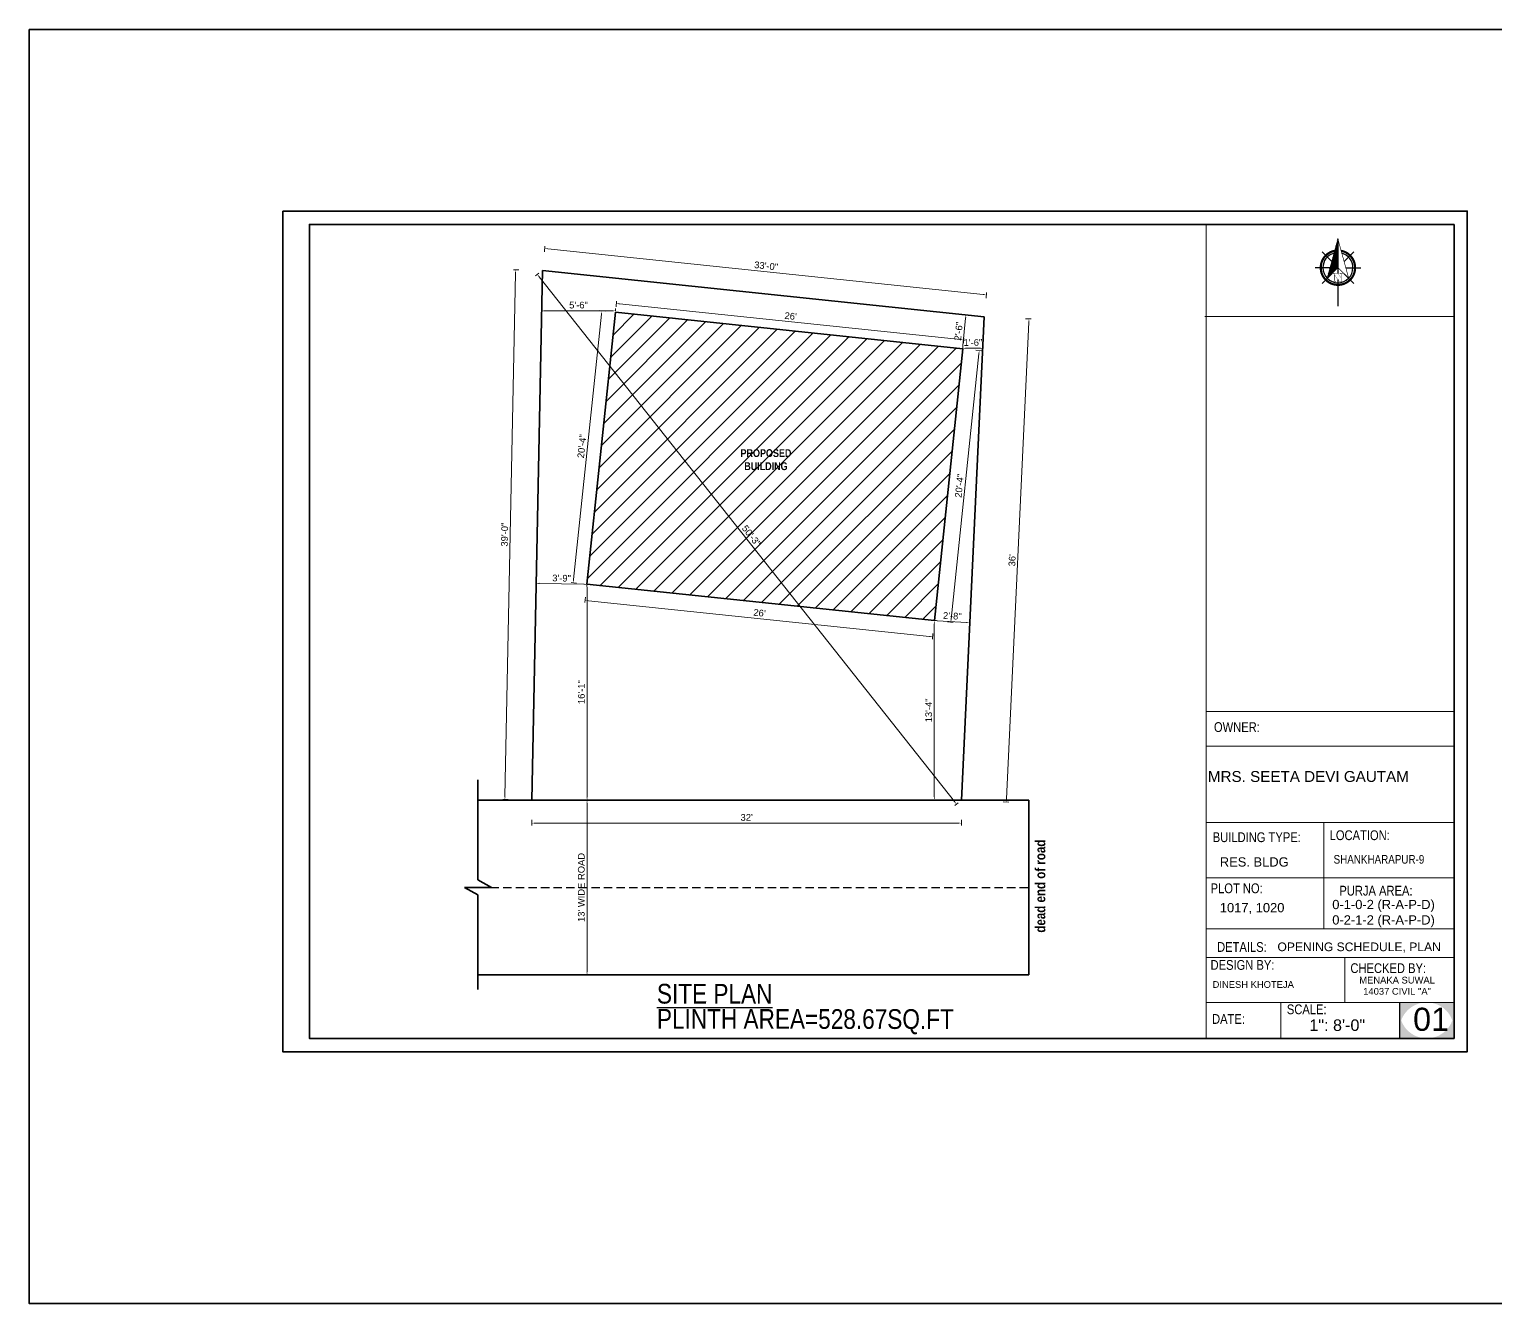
# Model space of a CAD drawing. Header units: inches. Extents: x 358077 to 378079, y -36324 to -23949.
# Drawn here: x 360732 to 362042, y -33374 to -32236 of the extents above; entities that cross this region are included whole.
import ezdxf

# ---------------------------------------------------------------- set-up
doc = ezdxf.new("R2010")
doc.units = ezdxf.units.IN
doc.header["$LTSCALE"] = 2
doc.header["$MEASUREMENT"] = 0
doc.header["$PDMODE"] = 34
doc.linetypes.add('DASHED2', pattern=[0.375, 0.25, -0.125])
doc.layers.get('0').update_dxf_attribs({"linetype": 'CONTINUOUS'})
doc.layers.get('DEFPOINTS').update_dxf_attribs({"color": 141, "linetype": 'CONTINUOUS'})
for name, color, linetype, lineweight in [('DIMENTION', 140, 'CONTINUOUS', 0), ('door', 20, 'CONTINUOUS', 35), ('Rebars', 1, 'CONTINUOUS', 13), ('Siteplan', 7, 'CONTINUOUS', 30), ('steps', 253, 'CONTINUOUS', 20), ('TEXT', 181, 'CONTINUOUS', 25), ('WALL - A', 1, 'CONTINUOUS', 40)]:
    doc.layers.add(name, color=color, linetype=linetype, lineweight=lineweight)
doc.layers.add('Normal Wall', color=7, linetype='CONTINUOUS', lineweight=35, true_color=0xffaf89)
doc.layers.add('Rear Wall', color=7, linetype='CONTINUOUS', lineweight=20, true_color=0xd4e480)
doc.layers.add('plan wall', color=7, linetype='CONTINUOUS')
doc.styles.add('Lettring Text', font='arial.ttf')
doc.styles.get("Standard").update_dxf_attribs({"font": 'ARIALN.TTF'})
doc.styles.add('SwissBT', font='swiss.ttf', dxfattribs={"height": 12})
doc.dimstyles.new('Copy of Standard', dxfattribs={"dimtxt": 6, "dimasz": 2.875, "dimexe": 2, "dimexo": 4, "dimgap": 2, "dimtad": 1, "dimdec": 0, "dimrnd": 1, "dimzin": 0, "dimdsep": 46, "dimlunit": 4, "dimtxsty": 'Lettring Text', "dimcen": 0.1, "dimclrd": 7, "dimclre": 7, "dimclrt": 7, "dimazin": 0, "dimtfac": 0.645, "dimtdec": 0, "dimtmove": 1, "dimatfit": 0, "dimfxl": 3, "dimfxlon": 1, "dimtfillclr": 256, "dimtolj": 1, "dimtzin": 0, "dimlwd": -1, "dimlwe": -1, "dimarcsym": 2})

# ---------------------------------------------------------------- blocks, each defined once
blk = doc.blocks.new('*X29')
at = {"color": 0}
for p, q in [((147.35, -409.49), (147.62, -409.23)), ((147.55, -408.76), (147.62, -408.7)), ((144.76, -418.98), (147.62, -416.12)), ((144.96, -418.25), (147.62, -415.59)), ((145.16, -417.52), (147.62, -415.06)), ((145.36, -416.79), (147.62, -414.53)), ((145.56, -416.06), (147.62, -414)), ((145.76, -415.33), (147.62, -413.47)), ((145.96, -414.6), (147.62, -412.94)), ((146.16, -413.87), (147.62, -412.41)), ((146.36, -413.14), (147.62, -411.88)), ((146.55, -412.41), (147.62, -411.35)), ((146.75, -411.68), (147.62, -410.82)), ((146.95, -410.95), (147.62, -410.29)), ((147.15, -410.22), (147.62, -409.76)), ((142.76, -426.28), (147.62, -421.42)), ((142.96, -425.55), (147.62, -420.89)), ((143.16, -424.82), (147.62, -420.36)), ((143.36, -424.09), (147.62, -419.83)), ((143.56, -423.36), (147.62, -419.3)), ((143.76, -422.63), (147.62, -418.77)), ((143.96, -421.9), (147.62, -418.24)), ((144.16, -421.17), (147.62, -417.71)), ((144.36, -420.44), (147.62, -417.18)), ((144.56, -419.71), (147.62, -416.65))]:
    blk.add_line(p, q, dxfattribs=at)
blk = doc.blocks.new('NORTH_15')
for p, q in [((-2.87, 2.87), (-7.37, 7.37)), ((0, 3.66), (0, 10.62)), ((2.87, 2.87), (7.37, 7.37)), ((-13.37, 0), (2.72, 0)), ((5.49, 0), (17.83, 0)), ((-2.87, -2.87), (-7.37, -7.37)), ((0, -3.66), (0, -10.62)), ((2.87, -2.87), (7.37, -7.37))]:
    blk.add_line(p, q)
at = {"const_width": 1}
for points in [[(0, -8, 1), (0, 8, 0.359415), (-7.86, 1.52, 1)], [(-7.86, -1.52, 0.359415), (0, -8, 1)]]:
    blk.add_lwpolyline(points, format="xyb", dxfattribs=at)
for points, const_width in [([(4.96, -5.01), (-13.37, 0), (4.9, 5), (0, 0), (4.96, -5.01)], 0.3), ([(5.93, -1.55), (6, -1.55), (6.07, -1.54), (6.13, -1.53), (6.17, -1.52), (6.22, -1.51), (6.26, -1.49), (6.28, -1.47), (6.3, -1.45), (6.32, -1.42), (6.33, -1.39), (6.35, -1.34), (6.36, -1.29), (6.37, -1.23), (6.38, -1.16), (6.38, -1.08), (6.38, -1), (6.54, -1), (6.54, -2.34), (6.38, -2.34), (6.38, -2.3), (6.38, -2.23), (6.38, -2.16), (6.37, -2.09), (6.36, -2.04), (6.35, -1.99), (6.33, -1.95), (6.32, -1.91), (6.3, -1.88), (6.28, -1.86), (6.26, -1.83), (6.22, -1.81), (6.18, -1.8), (6.13, -1.78), (6.07, -1.77), (6.01, -1.76), (5.95, -1.76), (2.66, -1.76), (2.66, -2.34), (2.5, -2.34), (2.5, -0.16), (4.71, 1.44), (3.14, 1.44), (3.07, 1.44), (3, 1.43), (2.94, 1.42), (2.89, 1.41), (2.85, 1.4), (2.81, 1.38), (2.78, 1.36), (2.76, 1.34), (2.74, 1.31), (2.72, 1.27), (2.7, 1.22), (2.69, 1.17), (2.68, 1.11), (2.67, 1.04), (2.66, 0.97), (2.66, 0.89), (2.66, 0.87), (2.5, 0.87), (2.5, 2.21), (2.66, 2.21), (2.66, 2.17), (2.66, 2.09), (2.67, 2.03), (2.68, 1.97), (2.69, 1.91), (2.7, 1.86), (2.71, 1.82), (2.73, 1.78), (2.75, 1.76), (2.77, 1.74), (2.8, 1.72), (2.85, 1.7), (2.89, 1.68), (2.94, 1.67), (3, 1.66), (3.07, 1.66), (3.14, 1.66), (6.54, 1.66), (6.54, 0.75), (3.33, -1.55), (5.93, -1.55), (5.93, -1.55)], 0.1)]:
    blk.add_lwpolyline(points, dxfattribs=dict(const_width=const_width))
for start, end in [(90, 164.97304), (270, 90), (195.02696, 270)]:
    blk.add_arc((0, 0), 7, start, end)
at = {"rotation": 90}
blk.add_blockref('*X29', (-421.89, -147.62), dxfattribs=at)
blk = doc.blocks.new('A$C0BDB7EE9')
at = {"layer": 'Siteplan', "xscale": 2.999999999999779, "yscale": 2.999999999999779, "zscale": 2.999999999999779, "rotation": 247.8612575918487}
blk.add_blockref('NORTH_15', (20.2, 49.5), dxfattribs=at)
blk = doc.blocks.new('A$C327B4BBD')
at = {"layer": 'DIMENTION', "ltscale": 0.3, "xscale": 1.171875000000082, "yscale": 1.171875000000082, "zscale": 1.171875000000082, "rotation": 112.1387424081494}
blk.add_blockref('A$C0BDB7EE9', (16.1, 0), dxfattribs=at)
blk = doc.blocks.new('*D376')
at = {"layer": 'DEFPOINTS', "color": 0, "ltscale": 0.5, "transparency": 16777216}
for p in [(361255.4, -32489.1), (361217.7, -32730.5), (361229.9, -32731.8)]:
    blk.add_point(p, dxfattribs=at)
at = {"layer": 'steps', "color": 7, "ltscale": 0.5, "transparency": 16777216}
for p, q in [((361242.8, -32490.7), (361218, -32727.7)), ((361246.1, -32488.2), (361241.2, -32487.6)), ((361220.7, -32730.8), (361215.7, -32730.3))]:
    blk.add_line(p, q, dxfattribs=at)
for points in [[(361242.4, -32490.7), (361243.3, -32490.8), (361243.1, -32487.8)], [(361217.5, -32727.6), (361218.5, -32727.7), (361217.7, -32730.5)]]:
    blk.add_solid(points, dxfattribs=at)
at = {"layer": 'steps', "color": 7, "ltscale": 0.5, "transparency": 16777216, "insert": (361225.4, -32608.7), "char_height": 6, "attachment_point": 5, "rotation": 84.0162, "style": 'Lettring Text'}
blk.add_mtext('\\A1;20\'-4"', dxfattribs=at)
blk = doc.blocks.new('*D377')
at = {"layer": 'DEFPOINTS', "color": 0, "ltscale": 0.5, "transparency": 16777216}
for p in [(361255.4, -32489.1), (361256.2, -32481.3), (361565.7, -32521.7)]:
    blk.add_point(p, dxfattribs=at)
at = {"layer": 'steps', "color": 7, "ltscale": 0.5, "transparency": 16777216}
for p, q in [((361255.9, -32484.2), (361256.4, -32479.3)), ((361563.6, -32513.5), (361259.1, -32481.6)), ((361566.2, -32516.8), (361566.7, -32511.8))]:
    blk.add_line(p, q, dxfattribs=at)
for points in [[(361259.1, -32481.1), (361259, -32482), (361256.2, -32481.3)], [(361563.7, -32513), (361563.6, -32514), (361566.5, -32513.8)]]:
    blk.add_solid(points, dxfattribs=at)
at = {"layer": 'steps', "color": 7, "ltscale": 0.5, "transparency": 16777216, "insert": (361411.9, -32492.5), "char_height": 6, "attachment_point": 5, "rotation": 354.0162, "style": 'Lettring Text'}
blk.add_mtext("\\A1;26'", dxfattribs=at)
blk = doc.blocks.new('*D378')
at = {"layer": 'DEFPOINTS', "color": 0, "ltscale": 0.5, "transparency": 16777216}
for p in [(361565.7, -32521.7), (361580.3, -32523.2), (361540.2, -32764.3)]:
    blk.add_point(p, dxfattribs=at)
at = {"layer": 'steps', "color": 7, "ltscale": 0.5, "transparency": 16777216}
for p, q in [((361555.2, -32763), (361580, -32526.1)), ((361577.4, -32522.9), (361582.3, -32523.4)), ((361551.9, -32765.6), (361556.9, -32766.1))]:
    blk.add_line(p, q, dxfattribs=at)
for points in [[(361579.6, -32526), (361580.5, -32526.1), (361580.3, -32523.2)], [(361554.7, -32763), (361555.7, -32763.1), (361554.9, -32765.9)]]:
    blk.add_solid(points, dxfattribs=at)
at = {"layer": 'steps', "color": 7, "ltscale": 0.5, "transparency": 16777216, "insert": (361562.6, -32644), "char_height": 6, "attachment_point": 5, "rotation": 84.0162, "style": 'Lettring Text'}
blk.add_mtext('\\A1;20\'-4"', dxfattribs=at)
blk = doc.blocks.new('*D379')
at = {"layer": 'DEFPOINTS', "color": 0, "ltscale": 0.5, "transparency": 16777216}
for p in [(361229.9, -32731.8), (361540.2, -32764.3), (361538.7, -32778.8)]:
    blk.add_point(p, dxfattribs=at)
at = {"layer": 'steps', "color": 7, "ltscale": 0.5, "transparency": 16777216}
for p, q in [((361228.7, -32743.3), (361228.2, -32748.2)), ((361231.3, -32746.6), (361535.9, -32778.5)), ((361539, -32775.8), (361538.5, -32780.8))]:
    blk.add_line(p, q, dxfattribs=at)
for points in [[(361231.3, -32746.1), (361231.2, -32747), (361228.4, -32746.3)], [(361535.9, -32778), (361535.8, -32779), (361538.7, -32778.8)]]:
    blk.add_solid(points, dxfattribs=at)
at = {"layer": 'steps', "color": 7, "ltscale": 0.5, "transparency": 16777216, "insert": (361384.1, -32757.5), "char_height": 6, "attachment_point": 5, "rotation": 354.0162, "style": 'Lettring Text'}
blk.add_mtext("\\A1;26'", dxfattribs=at)
blk = doc.blocks.new('*D380')
at = {"layer": 'DEFPOINTS', "color": 0, "ltscale": 0.5, "transparency": 16777216}
for p in [(361584.6, -32493.1), (361624.8, -32494.9), (361564.5, -32924.6)]:
    blk.add_point(p, dxfattribs=at)
at = {"layer": 'steps', "color": 7, "ltscale": 0.5, "transparency": 16777216}
for p, q in [((361604.8, -32923.6), (361624.7, -32497.8)), ((361621.8, -32494.8), (361626.8, -32495)), ((361601.7, -32926.3), (361606.7, -32926.6))]:
    blk.add_line(p, q, dxfattribs=at)
for points in [[(361624.2, -32497.8), (361625.1, -32497.8), (361624.8, -32494.9)], [(361604.3, -32923.6), (361605.3, -32923.6), (361604.7, -32926.5)]]:
    blk.add_solid(points, dxfattribs=at)
at = {"layer": 'steps', "color": 7, "ltscale": 0.5, "transparency": 16777216, "insert": (361609.7, -32710.5), "char_height": 6, "attachment_point": 5, "rotation": 87.3288, "style": 'Lettring Text'}
blk.add_mtext("\\A1;36'", dxfattribs=at)
blk = doc.blocks.new('*D381')
at = {"layer": 'DEFPOINTS', "color": 0, "ltscale": 0.5, "transparency": 16777216}
for p in [(361166.2, -32451.2), (361190.1, -32451.7), (361180.6, -32924.6)]:
    blk.add_point(p, dxfattribs=at)
at = {"layer": 'steps', "color": 7, "ltscale": 0.5, "transparency": 16777216}
for p, q in [((361156.7, -32921.3), (361166.1, -32454.1)), ((361169.2, -32451.3), (361164.2, -32451.2)), ((361159.7, -32924.2), (361154.7, -32924.1))]:
    blk.add_line(p, q, dxfattribs=at)
for points in [[(361165.6, -32454.1), (361166.6, -32454.1), (361166.2, -32451.2)], [(361156.2, -32921.2), (361157.2, -32921.3), (361156.7, -32924.1)]]:
    blk.add_solid(points, dxfattribs=at)
at = {"layer": 'steps', "color": 7, "ltscale": 0.5, "transparency": 16777216, "insert": (361156.4, -32687.6), "char_height": 6, "attachment_point": 5, "rotation": 88.8499, "style": 'Lettring Text'}
blk.add_mtext('\\A1;39\'-0"', dxfattribs=at)
blk = doc.blocks.new('*D382')
at = {"layer": 'DEFPOINTS', "color": 0, "ltscale": 0.5, "transparency": 16777216}
for p in [(361192.2, -32432), (361190.1, -32451.7), (361584.6, -32493.1)]:
    blk.add_point(p, dxfattribs=at)
at = {"layer": 'steps', "color": 7, "ltscale": 0.5, "transparency": 16777216}
for p, q in [((361191.9, -32435), (361192.4, -32430.1)), ((361583.8, -32473.1), (361195, -32432.3)), ((361586.4, -32476.4), (361586.9, -32471.4))]:
    blk.add_line(p, q, dxfattribs=at)
for points in [[(361195.1, -32431.9), (361195, -32432.8), (361192.2, -32432)], [(361583.9, -32472.6), (361583.8, -32473.6), (361586.7, -32473.4)]]:
    blk.add_solid(points, dxfattribs=at)
at = {"layer": 'steps', "color": 7, "ltscale": 0.5, "transparency": 16777216, "insert": (361390, -32447.7), "char_height": 6, "attachment_point": 5, "rotation": 354.0162, "style": 'Lettring Text'}
blk.add_mtext('\\A1;33\'-0"', dxfattribs=at)
blk = doc.blocks.new('*D383')
at = {"layer": 'DEFPOINTS', "color": 0, "ltscale": 0.5, "transparency": 16777216}
for p in [(361180.6, -32924.6), (361564.5, -32924.6), (361564.5, -32945.2)]:
    blk.add_point(p, dxfattribs=at)
at = {"layer": 'steps', "color": 7, "ltscale": 0.5, "transparency": 16777216}
for p, q in [((361180.6, -32942.2), (361180.6, -32947.2)), ((361183.5, -32945.2), (361561.6, -32945.2)), ((361564.5, -32942.2), (361564.5, -32947.2))]:
    blk.add_line(p, q, dxfattribs=at)
for points in [[(361183.5, -32944.7), (361183.5, -32945.6), (361180.6, -32945.2)], [(361561.6, -32944.7), (361561.6, -32945.6), (361564.5, -32945.2)]]:
    blk.add_solid(points, dxfattribs=at)
at = {"layer": 'steps', "color": 7, "ltscale": 0.5, "transparency": 16777216, "insert": (361372.6, -32940.1), "char_height": 6, "attachment_point": 5, "style": 'Lettring Text'}
blk.add_mtext("\\A1;32'", dxfattribs=at)
blk = doc.blocks.new('*D384')
at = {"layer": 'DEFPOINTS', "color": 0, "ltscale": 0.5, "transparency": 16777216}
for p in [(361190.1, -32451.7), (361185.6, -32455.3), (361564.5, -32924.6)]:
    blk.add_point(p, dxfattribs=at)
at = {"layer": 'steps', "color": 7, "ltscale": 0.5, "transparency": 16777216}
for p, q in [((361187, -32454.2), (361184, -32456.5)), ((361558.2, -32925.9), (361187.4, -32457.5)), ((361561.4, -32927.1), (361558.4, -32929.4))]:
    blk.add_line(p, q, dxfattribs=at)
for points in [[(361187.8, -32457.2), (361187, -32457.8), (361185.6, -32455.3)], [(361558.6, -32925.6), (361557.8, -32926.2), (361560, -32928.2)]]:
    blk.add_solid(points, dxfattribs=at)
at = {"layer": 'steps', "color": 7, "ltscale": 0.5, "transparency": 16777216, "insert": (361376.8, -32688.6), "char_height": 6, "attachment_point": 5, "rotation": 308.368, "style": 'Lettring Text'}
blk.add_mtext('\\A1;50\'-3"', dxfattribs=at)
blk = doc.blocks.new('*D370')
at = {"layer": 'DEFPOINTS', "color": 0, "ltscale": 0.5, "transparency": 16777216}
for p in [(361400.6, -32924.6), (361230, -33080.6), (361400.6, -33080.6)]:
    blk.add_point(p, dxfattribs=at)
at = {"layer": 'steps', "color": 7, "ltscale": 0.5, "transparency": 16777216}
for p, q in [((361233, -32924.6), (361228, -32924.6)), ((361230, -32927.5), (361230, -33077.7)), ((361233, -33080.6), (361228, -33080.6))]:
    blk.add_line(p, q, dxfattribs=at)
for points in [[(361229.6, -32927.5), (361230.5, -32927.5), (361230, -32924.6)], [(361229.6, -33077.7), (361230.5, -33077.7), (361230, -33080.6)]]:
    blk.add_solid(points, dxfattribs=at)
at = {"layer": 'steps', "color": 7, "ltscale": 0.5, "transparency": 16777216, "insert": (361224.9, -33002.6), "char_height": 6, "attachment_point": 5, "rotation": 90, "style": 'Lettring Text'}
blk.add_mtext("\\A1;13' WIDE ROAD", dxfattribs=at)
blk = doc.blocks.new('*D373')
at = {"layer": 'DEFPOINTS', "color": 0, "ltscale": 0.5, "transparency": 16777216}
for p in [(361229.9, -32731.8), (361229.9, -32924.6), (361230, -32924.6)]:
    blk.add_point(p, dxfattribs=at)
at = {"layer": 'steps', "color": 7, "ltscale": 0.5, "transparency": 16777216}
for p, q in [((361230, -32731.8), (361232, -32731.8)), ((361230, -32734.7), (361230, -32921.7)), ((361230, -32924.6), (361232, -32924.6))]:
    blk.add_line(p, q, dxfattribs=at)
for points in [[(361229.6, -32734.7), (361230.5, -32734.7), (361230, -32731.8)], [(361229.6, -32921.7), (361230.5, -32921.7), (361230, -32924.6)]]:
    blk.add_solid(points, dxfattribs=at)
at = {"layer": 'steps', "color": 7, "ltscale": 0.5, "transparency": 16777216, "insert": (361225, -32828.2), "char_height": 6, "attachment_point": 5, "rotation": 90, "style": 'Lettring Text'}
blk.add_mtext('\\A1;16\'-1"', dxfattribs=at)
blk = doc.blocks.new('*D374')
at = {"layer": 'DEFPOINTS', "color": 0, "ltscale": 0.5, "transparency": 16777216}
for p in [(361540.2, -32764.3), (361540.2, -32924.6), (361540.2, -32924.6)]:
    blk.add_point(p, dxfattribs=at)
at = {"layer": 'steps', "color": 7, "ltscale": 0.5, "transparency": 16777216}
for p, q in [((361540.2, -32764.3), (361542.2, -32764.3)), ((361540.2, -32767.2), (361540.2, -32921.7)), ((361540.2, -32924.6), (361542.2, -32924.6))]:
    blk.add_line(p, q, dxfattribs=at)
for points in [[(361539.8, -32767.2), (361540.7, -32767.2), (361540.2, -32764.3)], [(361539.8, -32921.7), (361540.7, -32921.7), (361540.2, -32924.6)]]:
    blk.add_solid(points, dxfattribs=at)
at = {"layer": 'steps', "color": 7, "ltscale": 0.5, "transparency": 16777216, "insert": (361535.2, -32844.5), "char_height": 6, "attachment_point": 5, "rotation": 90, "style": 'Lettring Text'}
blk.add_mtext('\\A1;13\'-4"', dxfattribs=at)
blk = doc.blocks.new('*D375')
at = {"layer": 'DEFPOINTS', "color": 0, "ltscale": 0.5, "transparency": 16777216}
for p in [(361189.4, -32487.8), (361189.4, -32487.8), (361255.4, -32489.1)]:
    blk.add_point(p, dxfattribs=at)
at = {"layer": 'steps', "color": 7, "ltscale": 0.5, "transparency": 16777216}
for p, q in [((361189.4, -32487.8), (361189.4, -32485.8)), ((361252.5, -32487.8), (361192.3, -32487.8)), ((361255.4, -32487.8), (361255.4, -32485.8))]:
    blk.add_line(p, q, dxfattribs=at)
for points in [[(361192.3, -32487.3), (361192.3, -32488.3), (361189.4, -32487.8)], [(361252.5, -32487.3), (361252.5, -32488.3), (361255.4, -32487.8)]]:
    blk.add_solid(points, dxfattribs=at)
at = {"layer": 'steps', "color": 7, "ltscale": 0.5, "transparency": 16777216, "insert": (361222.4, -32482.7), "char_height": 6, "attachment_point": 5, "style": 'Lettring Text'}
blk.add_mtext('\\A1;5\'-6"', dxfattribs=at)
blk = doc.blocks.new('*D371')
at = {"layer": 'DEFPOINTS', "color": 0, "ltscale": 0.5, "transparency": 16777216}
for p in [(361540.2, -32764.3), (361571.9, -32766.1), (361571.9, -32766.1)]:
    blk.add_point(p, dxfattribs=at)
at = {"layer": 'steps', "color": 7, "ltscale": 0.5, "transparency": 16777216}
for p, q in [((361540.2, -32764.3), (361540.3, -32762.3)), ((361543.1, -32764.5), (361569, -32765.9)), ((361571.9, -32766.1), (361572, -32764.1))]:
    blk.add_line(p, q, dxfattribs=at)
for points in [[(361543.1, -32764), (361543.1, -32765), (361540.2, -32764.3)], [(361569, -32765.5), (361569, -32766.4), (361571.9, -32766.1)]]:
    blk.add_solid(points, dxfattribs=at)
at = {"layer": 'steps', "color": 7, "ltscale": 0.5, "transparency": 16777216, "insert": (361556.3, -32760.2), "char_height": 6, "attachment_point": 5, "rotation": 356.7868, "style": 'Lettring Text'}
blk.add_mtext('\\A1;2\'-8"', dxfattribs=at)
blk = doc.blocks.new('*D372')
at = {"layer": 'DEFPOINTS', "color": 0, "ltscale": 0.5, "transparency": 16777216}
for p in [(361184.5, -32730.9), (361184.5, -32731.1), (361229.9, -32731.8)]:
    blk.add_point(p, dxfattribs=at)
at = {"layer": 'steps', "color": 7, "ltscale": 0.5, "transparency": 16777216}
for p, q in [((361184.5, -32731.1), (361184.5, -32733.1)), ((361227.1, -32731.9), (361187.4, -32731.1)), ((361229.9, -32732), (361229.9, -32734))]:
    blk.add_line(p, q, dxfattribs=at)
for points in [[(361187.4, -32730.6), (361187.4, -32731.6), (361184.5, -32731.1)], [(361227.1, -32731.4), (361227, -32732.4), (361229.9, -32732)]]:
    blk.add_solid(points, dxfattribs=at)
at = {"layer": 'steps', "color": 7, "ltscale": 0.5, "transparency": 16777216, "insert": (361207.3, -32726.5), "char_height": 6, "attachment_point": 5, "rotation": 358.8499, "style": 'Lettring Text'}
blk.add_mtext('\\A1;3\'-9"', dxfattribs=at)
blk = doc.blocks.new('*D426')
at = {"layer": 'DEFPOINTS', "color": 0, "ltscale": 0.5, "transparency": 16777216}
for p in [(361565.7, -32521.7), (361583.8, -32521.2), (361583.8, -32522.2)]:
    blk.add_point(p, dxfattribs=at)
at = {"layer": 'steps', "color": 7, "ltscale": 0.5, "transparency": 16777216}
for p, q in [((361565.7, -32521.2), (361565.7, -32519.2)), ((361583.8, -32521.2), (361583.8, -32519.2)), ((361568.5, -32521.2), (361581, -32521.2))]:
    blk.add_line(p, q, dxfattribs=at)
for points in [[(361568.5, -32520.7), (361568.5, -32521.7), (361565.7, -32521.2)], [(361581, -32520.7), (361581, -32521.7), (361583.8, -32521.2)]]:
    blk.add_solid(points, dxfattribs=at)
at = {"layer": 'steps', "color": 7, "ltscale": 0.5, "transparency": 16777216, "insert": (361574.7, -32516.1), "char_height": 6, "attachment_point": 5, "style": 'Lettring Text'}
blk.add_mtext('\\A1;1\'-6"', dxfattribs=at)
blk = doc.blocks.new('*D427')
at = {"layer": 'DEFPOINTS', "color": 0, "ltscale": 0.5, "transparency": 16777216}
for p in [(361568.5, -32491.4), (361568.8, -32491.4), (361565.7, -32521.7)]:
    blk.add_point(p, dxfattribs=at)
at = {"layer": 'steps', "color": 7, "ltscale": 0.5, "transparency": 16777216}
for p, q in [((361565.6, -32518.8), (361568.2, -32494.2)), ((361568.5, -32491.4), (361566.5, -32491.2)), ((361565.3, -32521.6), (361563.3, -32521.4))]:
    blk.add_line(p, q, dxfattribs=at)
for points in [[(361567.7, -32494.2), (361568.7, -32494.3), (361568.5, -32491.4)], [(361565.1, -32518.7), (361566.1, -32518.8), (361565.3, -32521.6)]]:
    blk.add_solid(points, dxfattribs=at)
at = {"layer": 'steps', "color": 7, "ltscale": 0.5, "transparency": 16777216, "insert": (361561.9, -32506), "char_height": 6, "attachment_point": 5, "rotation": 84.0162, "style": 'Lettring Text'}
blk.add_mtext('\\A1;2\'-6"', dxfattribs=at)

msp = doc.modelspace()

# ---------------------------------------------------------------- hatches: boundary and pattern name
msp.add_hatch(color=0).paths.add_polyline_path([(362004.39, -33105.2), (361980.08, -33105.2, -0.4142136), (362004.39, -33129.51)])
at = {"layer": 'door', "ltscale": 0.5}
h = msp.add_hatch(dxfattribs=at)
h.set_pattern_fill('ANSI31', color=256, scale=100)
h.set_pattern_definition([(45, (-3424.203, -2727.347), (-8.83883476, 8.83883476), [])])
h.paths.add_polyline_path([(361565.67, -32521.66), (361255.37, -32489.13), (361229.93, -32731.8), (361540.23, -32764.33)])
h.paths.add_polyline_path([(361364.35, -32682.91), (361379.47, -32702), (361389.16, -32694.32), (361374.05, -32675.23)], flags=24)
h.paths.add_polyline_path([(361363.9, -32633.58), (361415.83, -32633.58), (361415.83, -32607.55), (361363.9, -32607.55)], flags=24)
at = {"layer": 'TEXT'}
for points in [[(361980.08, -33105.2), (361955.77, -33105.2), (361955.77, -33129.51, -0.4142136)], [(361980.08, -33105.2), (361955.77, -33105.2), (361955.77, -33129.51, -0.4142136)], [(362004.39, -33105.2), (361980.08, -33105.2, -0.4142136), (362004.39, -33129.51)], [(361955.77, -33113.02), (361955.77, -33137.33), (361980.08, -33137.33, -0.4142136)], [(361955.77, -33113.02), (361955.77, -33137.33), (361980.08, -33137.33, -0.4142136)], [(362004.39, -33113.02, -0.4142136), (361980.08, -33137.33), (362004.39, -33137.33)], [(362004.39, -33113.02, -0.4142136), (361980.08, -33137.33), (362004.39, -33137.33)]]:
    msp.add_hatch(color=0, dxfattribs=at).paths.add_polyline_path(points)

# ---------------------------------------------------------------- linework, layer by layer
at = {"color": 0}
msp.add_line((361955.77, -33105.2), (361955.77, -33137.33), dxfattribs=at)
msp.add_line((361955.77, -33105.2), (361955.77, -33137.33), dxfattribs=at)
at = {"layer": 'door', "ltscale": 0.5}
for p, q in [((361180.61, -32924.61), (361190.1, -32451.71)), ((361584.63, -32493.06), (361190.1, -32451.71)), ((361564.49, -32924.61), (361584.63, -32493.06)), ((361132.61, -32924.61), (361132.61, -32906.61)), ((361132.61, -32924.61), (361624.51, -32924.61)), ((361132.61, -32977.89), (361132.61, -32924.61)), ((361624.51, -33080.61), (361624.51, -32924.61)), ((361132.61, -32995.94), (361132.61, -32977.89)), ((361120.61, -33002.66), (361144.61, -33002.66)), ((361120.61, -33002.66), (361132.61, -33009.27)), ((361144.61, -33002.66), (361132.61, -32995.94)), ((361132.61, -33002.66), (361132.61, -33002.61)), ((361132.61, -33002.66), (361132.61, -33002.61)), ((361132.61, -33093.79), (361132.61, -33009.27)), ((361132.61, -33080.61), (361624.51, -33080.61))]:
    msp.add_line(p, q, dxfattribs=at)
at = {"layer": 'door', "color": 3, "ltscale": 0.5}
msp.add_lwpolyline([(360731.88, -32236.48), (364816.66, -32236.48), (364816.66, -33374.18), (360731.88, -33374.18)], close=True, dxfattribs=at)
at = {"layer": 'door', "ltscale": 0.5}
msp.add_lwpolyline([(361565.67, -32521.66), (361255.37, -32489.13), (361229.93, -32731.8), (361540.23, -32764.33)], close=True, dxfattribs=at)
at = {"layer": 'Normal Wall'}
for points in [[(360958.29, -32398.71), (362016.29, -32398.71), (362016.29, -33149.23), (360958.29, -33149.23)], [(360958.29, -32398.71), (362016.29, -32398.71), (362016.29, -33149.23), (360958.29, -33149.23)], [(362004.39, -32410.61), (360982.1, -32410.61), (360982.1, -33137.33), (362004.39, -33137.33)], [(362004.39, -32410.61), (360982.1, -32410.61), (360982.1, -33137.33), (362004.39, -33137.33)]]:
    msp.add_lwpolyline(points, close=True, dxfattribs=at)
at = {"layer": 'Rear Wall'}
for p, q in [((361782.97, -32854.89), (361782.97, -32410.61)), ((361781.79, -32492.91), (362004.39, -32492.91)), ((361782.97, -32845.62), (362004.39, -32845.62)), ((361782.97, -32845.62), (362004.39, -32845.62)), ((361782.97, -32845.62), (362004.39, -32845.62)), ((361782.97, -32845.62), (362004.39, -32845.62)), ((361782.97, -32876.43), (362004.39, -32876.43)), ((361782.97, -32876.43), (362004.39, -32876.43)), ((361782.97, -32944.48), (362004.39, -32944.48)), ((361782.97, -32944.48), (362004.39, -32944.48)), ((361888.24, -32944.48), (361888.24, -33030.39)), ((361888.24, -32944.48), (361888.24, -33039.65)), ((361782.97, -32993.97), (362004.39, -32993.97)), ((361782.97, -32993.97), (362004.39, -32993.97)), ((361782.97, -33039.65), (362004.39, -33039.65)), ((361782.97, -33065.08), (362004.39, -33065.08)), ((361782.97, -33065.08), (362004.39, -33065.08)), ((361906.82, -33105.2), (361906.82, -33065.08)), ((361906.82, -33105.2), (361906.82, -33065.08)), ((361782.97, -33105.2), (362004.39, -33105.2)), ((361782.97, -33105.2), (362004.39, -33105.2)), ((361849.71, -33105.2), (361849.71, -33137.33)), ((361849.71, -33105.2), (361849.71, -33137.33))]:
    msp.add_line(p, q, dxfattribs=at)
msp.add_lwpolyline([(361782.97, -32845.62), (362004.39, -32845.62), (362004.39, -33137.33), (361782.97, -33137.33)], close=True, dxfattribs=at)
msp.add_lwpolyline([(361782.97, -32845.62), (362004.39, -32845.62), (362004.39, -33137.33), (361782.97, -33137.33)], close=True, dxfattribs=at)
at = {"layer": 'WALL - A', "linetype": 'DASHED2', "lineweight": -3, "ltscale": 15}
msp.add_line((361132.61, -33002.61), (361624.51, -33002.61), dxfattribs=at)

# ---------------------------------------------------------------- block references
at = {"layer": 'Rebars', "xscale": 0.5459999999999999, "yscale": 0.5459999999999999, "zscale": 0.5459999999999999, "rotation": 270}
msp.add_blockref('A$C327B4BBD', (361900.66, -32474.69), dxfattribs=at)

# ---------------------------------------------------------------- texts
at = {"color": 0}
for s, p in [('OWNER:', (361789.97, -32863.77)), ('LOCATION:', (361893.31, -32960.31))]:
    msp.add_text(s, height=8.704, dxfattribs=at).set_placement(p)
at = {"layer": 'plan wall', "ltscale": 3, "char_height": 17.6118, "attachment_point": 7, "rotation": 359.9411}
for s, insert in [('{\\LSITE PLAN}', (361292.45, -33106.52)), ('PLINTH AREA=528.67SQ.FT', (361292.45, -33133.51))]:
    msp.add_mtext(s, dxfattribs=dict(at, insert=insert))
at = {"layer": 'steps', "color": 7, "ltscale": 0.3, "insert": (361389.83, -32611.32), "char_height": 7, "width": 55.268, "attachment_point": 2}
msp.add_mtext('{\\fTechnic|b1|i0|c2|p2;PROPOSED BUILDING}', dxfattribs=at)
at = {"layer": 'TEXT', "color": 0}
for s, height, p in [('OWNER:', 8.704, (361789.97, -32863.77)), ('LOCATION:', 8.704, (361893.31, -32960.31)), ('CHECKED BY:', 8.7044, (361911.87, -33079)), ('CHECKED BY:', 8.7044, (361911.87, -33079)), ('SCALE:', 8.704, (361855.1, -33115.74)), ('SCALE:', 8.704, (361855.1, -33115.74))]:
    msp.add_text(s, height=height, dxfattribs=at).set_placement(p)
at = {"layer": 'TEXT', "color": 0, "linetype": 'ByBlock', "style": 'SwissBT'}
for s, insert, char_height, width, attachment_point in [('MRS. SEETA DEVI GAUTAM', (361874.31, -32898.67), 9.72, 217.5111, 2), ('OPENING SCHEDULE, PLAN', (361846.69, -33051.73), 7.7396, 268.5322, 1), ('MENAKA SUWAL\\P14037 CIVIL "A"', (361953.55, -33082.35), 6, 88.5492, 2), ('DINESH KHOTEJA', (361788.75, -33086.22), 6, 201.5276, 1)]:
    msp.add_mtext(s, dxfattribs=dict(at, insert=insert, char_height=char_height, width=width, attachment_point=attachment_point))
at = {"layer": 'TEXT', "insert": (361630.33, -33001.42), "char_height": 9, "attachment_point": 2, "rotation": 90}
msp.add_mtext('{\\fTechnic|b1|i0|c2|p2;dead end of road}', dxfattribs=at)
at = {"layer": 'TEXT', "color": 0, "attachment_point": 1}
for s, insert, char_height, width in [('BUILDING TYPE:', (361788.89, -32953.39), 8.7044, 148.5551), ('BUILDING TYPE:', (361788.89, -32953.39), 8.7044, 148.5551), ('PLOT NO: ', (361786.99, -32999), 8.704, 138.0271), ('PLOT NO: ', (361786.99, -32999), 8.704, 138.0271), ('PURJA AREA:', (361901.99, -33001.11), 8.7044, 197.5821), ('PURJA AREA:', (361901.99, -33001.11), 8.7044, 197.5821), ('DETAILS: ', (361792.79, -33051.39), 8.704, 138.0271), ('DESIGN BY:', (361786.94, -33067.44), 8.704, 138.0271), ('DESIGN BY:', (361786.94, -33067.44), 8.704, 138.0271), ('DATE:', (361788.3, -33115.67), 8.704, 34.8177)]:
    msp.add_mtext(s, dxfattribs=dict(at, insert=insert, char_height=char_height, width=width))
at = {"layer": 'TEXT', "color": 0, "style": 'SwissBT'}
for s, insert, char_height, width, attachment_point in [('RES. BLDG', (361795.2, -32975.69), 8.256, 163.2142, 1), ('RES. BLDG', (361795.2, -32975.69), 8.256, 163.2142, 1), ('1017, 1020', (361795.2, -33016.51), 8.256, 163.2142, 1), ('0-1-0-2 (R-A-P-D)\\P0-2-1-2 (R-A-P-D)', (361941.46, -33013.68), 8.2555, 163.2142, 2), ('01', (361967.87, -33109.97), 20.639, 20.1585, 1)]:
    msp.add_mtext(s, dxfattribs=dict(at, insert=insert, char_height=char_height, width=width, attachment_point=attachment_point))
at = {"layer": 'TEXT', "color": 0, "linetype": 'ByBlock', "insert": (361896.84, -32973.66), "char_height": 7.6711, "attachment_point": 1}
msp.add_mtext_dynamic_manual_height_columns('SHANKHARAPUR-9', width=381.0351, gutter_width=1.53, heights=[0], dxfattribs=at)
at = {"layer": 'TEXT', "color": 0, "ltscale": 0.5, "insert": (361875.18, -33120.38), "char_height": 10.319, "width": 127.5344, "attachment_point": 1, "style": 'SwissBT'}
msp.add_mtext('1": 8\'-0"', dxfattribs=at)
msp.add_mtext('1": 8\'-0"', dxfattribs=at)

# ---------------------------------------------------------------- dimensions: what is measured, and where the dimension line sits
at = {"layer": 'steps', "ltscale": 0.5}
for p1, distance, text, picture, middle in [((361584.63, -32493.06), -19.77, '33\'-0"', '*D382', (361389.95, -32447.68)), ((361180.61, -32924.61), 23.95, '39\'-0"', '*D381', (361156.35, -32687.58))]:
    dim = msp.add_aligned_dim(p1=p1, p2=(361190.1, -32451.71), distance=distance, text=text, dimstyle='Copy of Standard', dxfattribs=at)
    dim.commit()
    dim.dimension.update_dxf_attribs({"geometry": picture, "text_midpoint": middle})
for p1, p2, distance, picture, middle in [((361564.49, -32924.61), (361190.1, -32451.71), 5.73, '*D384', (361376.78, -32688.57)), ((361565.67, -32521.66), (361255.37, -32489.13), -7.91, '*D377', (361411.87, -32492.49)), ((361255.37, -32489.13), (361229.93, -32731.8), -12.29, '*D376', (361225.39, -32608.66)), ((361565.67, -32521.66), (361568.84, -32491.41), 0.36, '*D427', (361561.86, -32505.97)), ((361564.49, -32924.61), (361584.63, -32493.06), -40.21, '*D380', (361609.67, -32710.47)), ((361540.23, -32764.33), (361565.67, -32521.66), -14.76, '*D378', (361562.6, -32644)), ((361229.93, -32731.8), (361184.5, -32730.89), 0.17, '*D372', (361207.31, -32726.45)), ((361229.93, -32731.8), (361540.23, -32764.33), -14.54, '*D379', (361384.09, -32757.49)), ((361540.23, -32764.33), (361571.89, -32766.1), 0, '*D371', (361556.34, -32760.16))]:
    dim = msp.add_aligned_dim(p1=p1, p2=p2, distance=distance, dimstyle='Copy of Standard', dxfattribs=at)
    dim.commit()
    dim.dimension.update_dxf_attribs({"geometry": picture, "text_midpoint": middle})
for base, p1, p2, picture, middle in [((361189.38, -32487.81), (361255.37, -32489.13), (361189.38, -32487.81), '*D375', (361222.37, -32482.74)), ((361564.49, -32945.17), (361180.61, -32924.61), (361564.49, -32924.61), '*D383', (361372.55, -32940.1))]:
    dim = msp.add_linear_dim(base=base, p1=p1, p2=p2, dimstyle='Copy of Standard', dxfattribs=at)
    dim.commit()
    dim.dimension.update_dxf_attribs({"geometry": picture, "text_midpoint": middle})
dim = msp.add_linear_dim(base=(361583.83, -32521.19), p1=(361565.67, -32521.66), p2=(361583.83, -32522.16), dimstyle='Copy of Standard', dxfattribs=at)
dim.commit()
dim.dimension.update_dxf_attribs({"geometry": '*D426', "text_midpoint": (361574.75, -32521.19), "dimtype": 160})
for base, p1, p2, picture, middle in [((361230.04, -32924.61), (361229.93, -32731.8), (361229.93, -32924.61), '*D373', (361224.98, -32828.21)), ((361540.23, -32924.61), (361540.23, -32764.33), (361540.23, -32924.61), '*D374', (361535.16, -32844.47))]:
    dim = msp.add_linear_dim(base=base, p1=p1, p2=p2, angle=90, dimstyle='Copy of Standard', dxfattribs=at)
    dim.commit()
    dim.dimension.update_dxf_attribs({"geometry": picture, "text_midpoint": middle})
dim = msp.add_linear_dim(base=(361230.04, -33080.61), p1=(361400.61, -32924.61), p2=(361400.61, -33080.61), angle=90, text="13' WIDE ROAD", dimstyle='Copy of Standard', dxfattribs=at)
dim.commit()
dim.dimension.update_dxf_attribs({"geometry": '*D370', "text_midpoint": (361224.93, -33002.61)})

doc.saveas('drawing.dxf')
